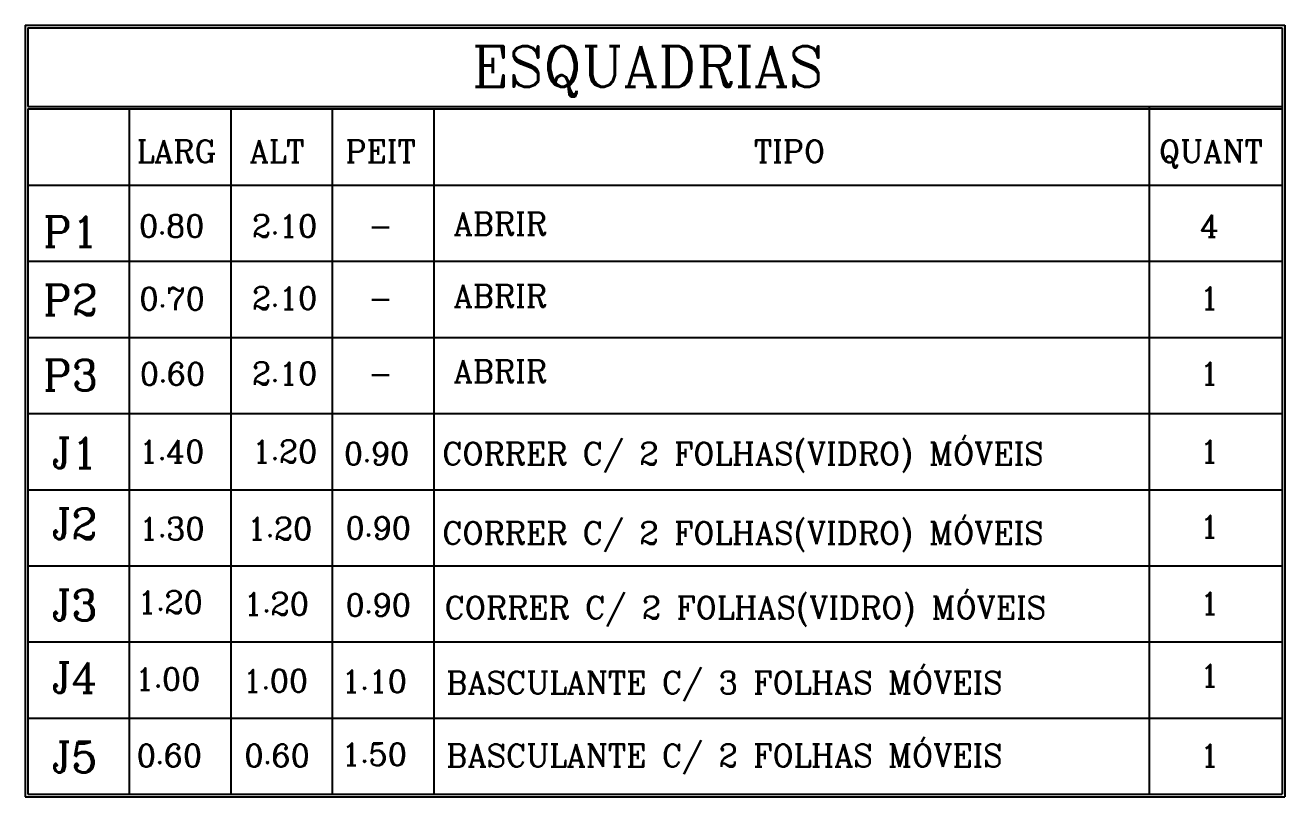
# Model space of a CAD drawing. Extents: x 374.2 to 444.1, y -26.3 to 30.2.
# Drawn here: x 431.44 to 436.404, y -8.821 to -5.781 of the extents above; entities that cross this region are included whole.
import ezdxf
from ezdxf.enums import TextEntityAlignment as Align

# ---------------------------------------------------------------- set-up
doc = ezdxf.new("R2010")
doc.units = 0
doc.header["$LTSCALE"] = 20
doc.header["$MEASUREMENT"] = 0
doc.layers.add('TEXTO', color=1, linetype='CONTINUOUS')
doc.styles.add('ROMANC', font='ROMANC.SHX')

msp = doc.modelspace()

# ---------------------------------------------------------------- linework, layer by layer
at = {"layer": 'TEXTO', "color": 1}
for p, q in [((431.4404, -5.7814), (431.4404, -8.8214)), ((431.4404, -5.7814), (436.4043, -5.7814)), ((431.4504, -5.7914), (431.4504, -6.1014)), ((431.4504, -5.7914), (436.3943, -5.7914)), ((436.3943, -5.7914), (436.3943, -8.8114)), ((436.4043, -5.7814), (436.4043, -8.8214)), ((431.4504, -6.1014), (436.3943, -6.1014)), ((431.4504, -6.1114), (431.4504, -8.8114)), ((431.4504, -6.1114), (436.3943, -6.1114)), ((431.8504, -6.1114), (431.8504, -8.8114)), ((431.4504, -6.4114), (436.3943, -6.4114)), ((431.4404, -8.8214), (436.4043, -8.8214)), ((431.4504, -8.8114), (436.3943, -8.8114))]:
    msp.add_line(p, q, dxfattribs=at)
at = {"layer": 'TEXTO', "color": 244}
for p, q in [((435.8701, -6.1014), (435.8701, -8.8114)), ((432.2504, -6.1114), (432.2504, -8.8114)), ((432.6504, -6.1114), (432.6504, -8.8114)), ((433.0504, -6.1114), (433.0504, -8.8114)), ((431.4504, -6.7114), (436.3943, -6.7114)), ((431.4504, -7.0114), (436.3943, -7.0114)), ((431.4504, -7.3114), (436.3943, -7.3114)), ((431.4504, -7.6114), (436.3943, -7.6114)), ((431.4504, -7.9114), (436.3943, -7.9114)), ((431.4504, -8.2114), (436.3943, -8.2114)), ((431.4504, -8.5114), (436.3943, -8.5114))]:
    msp.add_line(p, q, dxfattribs=at)

# ---------------------------------------------------------------- texts
at = {"layer": 'TEXTO', "color": 1, "ltscale": 0.3, "style": 'ROMANC'}
msp.add_text('ESQUADRIAS', height=0.16, dxfattribs=at).set_placement((434.5864, -6.0241), align=Align.RIGHT)
for s, height, p in [('LARG', 0.08847, (431.8801, -6.3222)), ('ALT', 0.08847, (432.3249, -6.3222)), ('PEIT', 0.08847, (432.7025, -6.3222)), ('TIPO', 0.08847, (434.3123, -6.3222)), ('QUANT', 0.08847, (435.9084, -6.3222)), ('P1', 0.12, (431.5109, -6.6551)), ('0.80', 0.08847, (431.889, -6.6165)), ('2.10', 0.08847, (432.3338, -6.6165)), ('ABRIR', 0.08847, (433.1288, -6.6081)), ('4', 0.0885, (436.0692, -6.6165)), ('-', 0.0885, (432.7918, -6.6165)), ('P2', 0.12, (431.5109, -6.9237)), ('0.70', 0.08847, (431.8906, -6.9036)), ('2.10', 0.08847, (432.3338, -6.9011)), ('ABRIR', 0.08847, (433.1288, -6.8926)), ('1', 0.0885, (436.0692, -6.9011)), ('-', 0.0885, (432.7918, -6.9011)), ('P3', 0.12, (431.5109, -7.2204)), ('0.60', 0.08847, (431.892, -7.1994)), ('2.10', 0.08847, (432.3338, -7.1977)), ('ABRIR', 0.08847, (433.1288, -7.1893)), ('1', 0.0885, (436.0692, -7.1977)), ('-', 0.0885, (432.7918, -7.1977)), ('CORRER C/ 2 FOLHAS(VIDRO) MÓVEIS', 0.088474, (433.0837, -7.5137)), ('J1', 0.12, (431.5451, -7.5269)), ('1.40', 0.08847, (431.889, -7.5053)), ('1.20', 0.08847, (432.3338, -7.5053)), ('0.90', 0.08847, (432.6963, -7.5139)), ('1', 0.0885, (436.0692, -7.5053)), ('J2', 0.12, (431.5451, -7.8059)), ('1.30', 0.08847, (431.8896, -7.8094)), ('1.20', 0.08847, (432.3142, -7.8094)), ('0.90', 0.08847, (432.7027, -7.8068)), ('CORRER C/ 2 FOLHAS(VIDRO) MÓVEIS', 0.088474, (433.0837, -7.8266)), ('1', 0.0885, (436.0692, -7.8015)), ('J3', 0.12, (431.5451, -8.1263)), ('1.20', 0.08847, (431.8828, -8.0989)), ('1.20', 0.08847, (432.3007, -8.1056)), ('0.90', 0.08847, (432.7027, -8.1097)), ('CORRER C/ 2 FOLHAS(VIDRO) MÓVEIS', 0.088474, (433.093, -8.1203)), ('1', 0.0885, (436.0697, -8.1038)), ('J4', 0.12, (431.5451, -8.412)), ('1.00', 0.08847, (431.873, -8.4018)), ('1.00', 0.08847, (432.2976, -8.4086)), ('1.10', 0.08847, (432.687, -8.4104)), ('BASCULANTE C/ 3 FOLHAS MÓVEIS', 0.088474, (433.1, -8.4156)), ('1', 0.0885, (436.0697, -8.3884)), ('BASCULANTE C/ 2 FOLHAS MÓVEIS', 0.088474, (433.1, -8.703)), ('J5', 0.12, (431.5451, -8.7254)), ('0.60', 0.08847, (431.8798, -8.703)), ('0.60', 0.08847, (432.3044, -8.703)), ('1.50', 0.08847, (432.687, -8.6981)), ('1', 0.0885, (436.0697, -8.703))]:
    msp.add_text(s, height=height, dxfattribs=at).set_placement(p)

doc.saveas('drawing.dxf')
